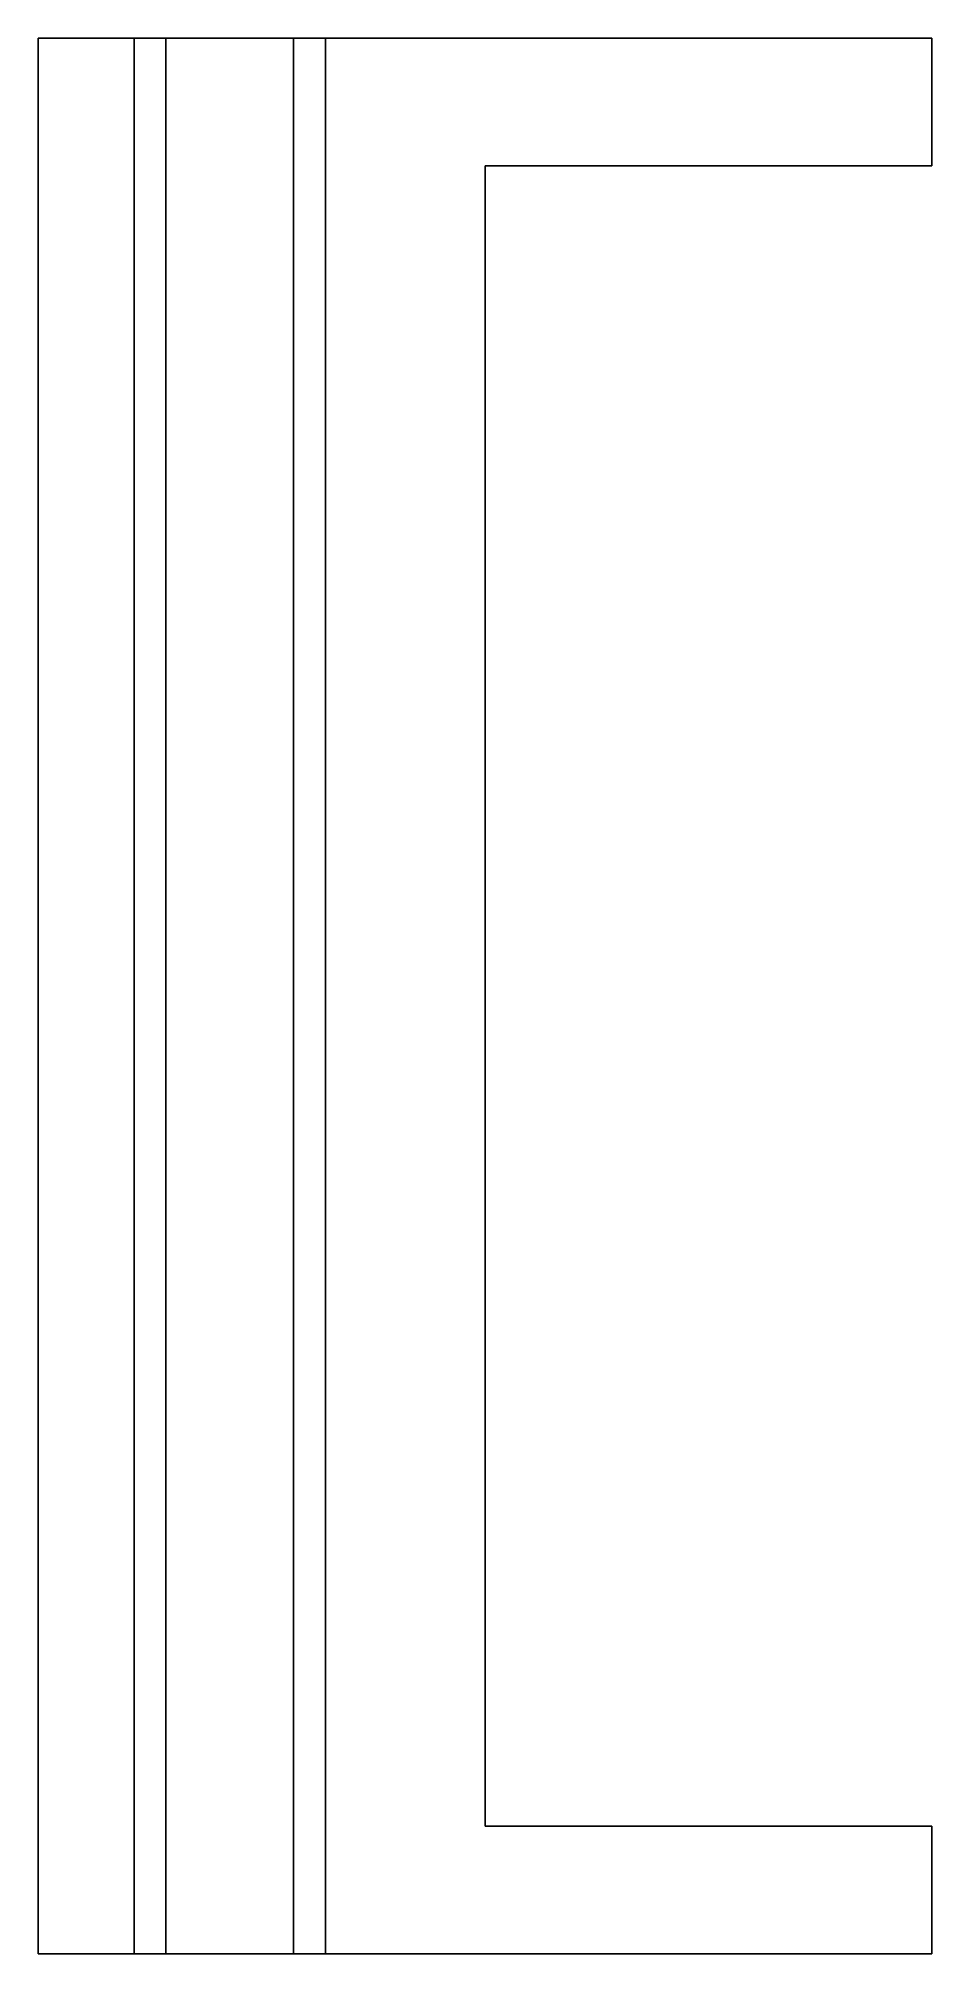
# Model space of a CAD drawing. Header units: metres. Extents: x -28 to 0, y -60 to 0.
import ezdxf

# ---------------------------------------------------------------- set-up
doc = ezdxf.new("R2010")
doc.units = ezdxf.units.M

msp = doc.modelspace()

# ---------------------------------------------------------------- linework, layer by layer
for points in [[(-28, -60), (-28, -58.8), (-28, -57.6), (-28, -56.4), (-28, -55.2), (-28, -54), (-28, -52.8), (-28, -51.6), (-28, -50.4), (-28, -49.2), (-28, -48), (-28, -46.8), (-28, -45.6), (-28, -44.4), (-28, -43.2), (-28, -42), (-28, -40.8), (-28, -39.6), (-28, -38.4), (-28, -37.2), (-28, -36), (-28, -34.8), (-28, -33.6), (-28, -32.4), (-28, -31.2), (-28, -30), (-28, -28.8), (-28, -27.6), (-28, -26.4), (-28, -25.2), (-28, -24), (-28, -22.8), (-28, -21.6), (-28, -20.4), (-28, -19.2), (-28, -18), (-28, -16.8), (-28, -15.6), (-28, -14.4), (-28, -13.2), (-28, -12), (-28, -10.8), (-28, -9.6), (-28, -8.4), (-28, -7.2), (-28, -6), (-28, -4.8), (-28, -3.6), (-28, -2.4), (-28, -1.2), (-28, 0)], [(-26.714, 0), (-26.762, 0), (-26.81, 0), (-26.858, 0), (-26.905, 0), (-26.95, 0), (-26.995, 0), (-27.04, 0), (-27.082, 0), (-27.123, 0), (-27.165, 0), (-27.206, 0), (-27.244, 0), (-27.283, 0), (-27.321, 0), (-27.357, 0), (-27.392, 0), (-27.427, 0), (-27.461, 0), (-27.493, 0), (-27.524, 0), (-27.556, 0), (-27.586, 0), (-27.613, 0), (-27.641, 0), (-27.669, 0), (-27.694, 0), (-27.718, 0), (-27.743, 0), (-27.765, 0), (-27.786, 0), (-27.807, 0), (-27.828, 0), (-27.845, 0), (-27.862, 0), (-27.879, 0), (-27.895, 0), (-27.908, 0), (-27.922, 0), (-27.935, 0), (-27.946, 0), (-27.955, 0), (-27.965, 0), (-27.974, 0), (-27.979, 0), (-27.985, 0), (-27.991, 0), (-27.994, 0), (-27.996, 0), (-27.998, 0), (-28, 0)], [(-26.714, 0), (-26.65, 0), (-26.586, 0), (-26.522, 0), (-26.46, 0), (-26.4, 0), (-26.34, 0), (-26.281, 0), (-26.224, 0), (-26.169, 0), (-26.113, 0), (-26.059, 0), (-26.008, 0), (-25.957, 0), (-25.905, 0), (-25.857, 0), (-25.811, 0), (-25.764, 0), (-25.718, 0), (-25.676, 0), (-25.634, 0), (-25.592, 0), (-25.553, 0), (-25.515, 0), (-25.478, 0), (-25.441, 0), (-25.408, 0), (-25.376, 0), (-25.343, 0), (-25.313, 0), (-25.285, 0), (-25.257, 0), (-25.23, 0), (-25.206, 0), (-25.184, 0), (-25.161, 0), (-25.14, 0), (-25.122, 0), (-25.104, 0), (-25.087, 0), (-25.073, 0), (-25.06, 0), (-25.047, 0), (-25.035, 0), (-25.028, 0), (-25.02, 0), (-25.012, 0), (-25.008, 0), (-25.005, 0), (-25.003, 0), (-25, 0)], [(-25, -60), (-25, -58.8), (-25, -57.6), (-25, -56.4), (-25, -55.2), (-25, -54), (-25, -52.8), (-25, -51.6), (-25, -50.4), (-25, -49.2), (-25, -48), (-25, -46.8), (-25, -45.6), (-25, -44.4), (-25, -43.2), (-25, -42), (-25, -40.8), (-25, -39.6), (-25, -38.4), (-25, -37.2), (-25, -36), (-25, -34.8), (-25, -33.6), (-25, -32.4), (-25, -31.2), (-25, -30), (-25, -28.8), (-25, -27.6), (-25, -26.4), (-25, -25.2), (-25, -24), (-25, -22.8), (-25, -21.6), (-25, -20.4), (-25, -19.2), (-25, -18), (-25, -16.8), (-25, -15.6), (-25, -14.4), (-25, -13.2), (-25, -12), (-25, -10.8), (-25, -9.6), (-25, -8.4), (-25, -7.2), (-25, -6), (-25, -4.8), (-25, -3.6), (-25, -2.4), (-25, -1.2), (-25, 0)], [(-25, 0), (-24.98, 0), (-24.96, 0), (-24.94, 0), (-24.92, 0), (-24.9, 0), (-24.88, 0), (-24.86, 0), (-24.84, 0), (-24.82, 0), (-24.8, 0), (-24.78, 0), (-24.76, 0), (-24.74, 0), (-24.72, 0), (-24.7, 0), (-24.68, 0), (-24.66, 0), (-24.64, 0), (-24.62, 0), (-24.6, 0), (-24.58, 0), (-24.56, 0), (-24.54, 0), (-24.52, 0), (-24.5, 0), (-24.48, 0), (-24.46, 0), (-24.44, 0), (-24.42, 0), (-24.4, 0), (-24.38, 0), (-24.36, 0), (-24.34, 0), (-24.32, 0), (-24.3, 0), (-24.28, 0), (-24.26, 0), (-24.24, 0), (-24.22, 0), (-24.2, 0), (-24.18, 0), (-24.16, 0), (-24.14, 0), (-24.12, 0), (-24.1, 0), (-24.08, 0), (-24.06, 0), (-24.04, 0), (-24.02, 0), (-24, 0)], [(-20, 0), (-20.08, 0), (-20.16, 0), (-20.24, 0), (-20.32, 0), (-20.4, 0), (-20.48, 0), (-20.56, 0), (-20.64, 0), (-20.72, 0), (-20.8, 0), (-20.88, 0), (-20.96, 0), (-21.04, 0), (-21.12, 0), (-21.2, 0), (-21.28, 0), (-21.36, 0), (-21.44, 0), (-21.52, 0), (-21.6, 0), (-21.68, 0), (-21.76, 0), (-21.84, 0), (-21.92, 0), (-22, 0), (-22.08, 0), (-22.16, 0), (-22.24, 0), (-22.32, 0), (-22.4, 0), (-22.48, 0), (-22.56, 0), (-22.64, 0), (-22.72, 0), (-22.8, 0), (-22.88, 0), (-22.96, 0), (-23.04, 0), (-23.12, 0), (-23.2, 0), (-23.28, 0), (-23.36, 0), (-23.44, 0), (-23.52, 0), (-23.6, 0), (-23.68, 0), (-23.76, 0), (-23.84, 0), (-23.92, 0), (-24, 0)], [(-24, 0), (-24, -1.2), (-24, -2.4), (-24, -3.6), (-24, -4.8), (-24, -6), (-24, -7.2), (-24, -8.4), (-24, -9.6), (-24, -10.8), (-24, -12), (-24, -13.2), (-24, -14.4), (-24, -15.6), (-24, -16.8), (-24, -18), (-24, -19.2), (-24, -20.4), (-24, -21.6), (-24, -22.8), (-24, -24), (-24, -25.2), (-24, -26.4), (-24, -27.6), (-24, -28.8), (-24, -30), (-24, -31.2), (-24, -32.4), (-24, -33.6), (-24, -34.8), (-24, -36), (-24, -37.2), (-24, -38.4), (-24, -39.6), (-24, -40.8), (-24, -42), (-24, -43.2), (-24, -44.4), (-24, -45.6), (-24, -46.8), (-24, -48), (-24, -49.2), (-24, -50.4), (-24, -51.6), (-24, -52.8), (-24, -54), (-24, -55.2), (-24, -56.4), (-24, -57.6), (-24, -58.8), (-24, -60)], [(-20, -60), (-20, -58.8), (-20, -57.6), (-20, -56.4), (-20, -55.2), (-20, -54), (-20, -52.8), (-20, -51.6), (-20, -50.4), (-20, -49.2), (-20, -48), (-20, -46.8), (-20, -45.6), (-20, -44.4), (-20, -43.2), (-20, -42), (-20, -40.8), (-20, -39.6), (-20, -38.4), (-20, -37.2), (-20, -36), (-20, -34.8), (-20, -33.6), (-20, -32.4), (-20, -31.2), (-20, -30), (-20, -28.8), (-20, -27.6), (-20, -26.4), (-20, -25.2), (-20, -24), (-20, -22.8), (-20, -21.6), (-20, -20.4), (-20, -19.2), (-20, -18), (-20, -16.8), (-20, -15.6), (-20, -14.4), (-20, -13.2), (-20, -12), (-20, -10.8), (-20, -9.6), (-20, -8.4), (-20, -7.2), (-20, -6), (-20, -4.8), (-20, -3.6), (-20, -2.4), (-20, -1.2), (-20, 0)], [(-20, 0), (-19.98, 0), (-19.96, 0), (-19.94, 0), (-19.92, 0), (-19.9, 0), (-19.88, 0), (-19.86, 0), (-19.84, 0), (-19.82, 0), (-19.8, 0), (-19.78, 0), (-19.76, 0), (-19.74, 0), (-19.72, 0), (-19.7, 0), (-19.68, 0), (-19.66, 0), (-19.64, 0), (-19.62, 0), (-19.6, 0), (-19.58, 0), (-19.56, 0), (-19.54, 0), (-19.52, 0), (-19.5, 0), (-19.48, 0), (-19.46, 0), (-19.44, 0), (-19.42, 0), (-19.4, 0), (-19.38, 0), (-19.36, 0), (-19.34, 0), (-19.32, 0), (-19.3, 0), (-19.28, 0), (-19.26, 0), (-19.24, 0), (-19.22, 0), (-19.2, 0), (-19.18, 0), (-19.16, 0), (-19.14, 0), (-19.12, 0), (-19.1, 0), (-19.08, 0), (-19.06, 0), (-19.04, 0), (-19.02, 0), (-19, 0)], [(-19, 0), (-19, -1.2), (-19, -2.4), (-19, -3.6), (-19, -4.8), (-19, -6), (-19, -7.2), (-19, -8.4), (-19, -9.6), (-19, -10.8), (-19, -12), (-19, -13.2), (-19, -14.4), (-19, -15.6), (-19, -16.8), (-19, -18), (-19, -19.2), (-19, -20.4), (-19, -21.6), (-19, -22.8), (-19, -24), (-19, -25.2), (-19, -26.4), (-19, -27.6), (-19, -28.8), (-19, -30), (-19, -31.2), (-19, -32.4), (-19, -33.6), (-19, -34.8), (-19, -36), (-19, -37.2), (-19, -38.4), (-19, -39.6), (-19, -40.8), (-19, -42), (-19, -43.2), (-19, -44.4), (-19, -45.6), (-19, -46.8), (-19, -48), (-19, -49.2), (-19, -50.4), (-19, -51.6), (-19, -52.8), (-19, -54), (-19, -55.2), (-19, -56.4), (-19, -57.6), (-19, -58.8), (-19, -60)], [(-19, 0), (-18.986, 0), (-18.972, 0), (-18.958, 0), (-18.932, 0), (-18.89, 0), (-18.848, 0), (-18.805, 0), (-18.74, 0), (-18.67, 0), (-18.601, 0), (-18.524, 0), (-18.427, 0), (-18.331, 0), (-18.235, 0), (-18.121, 0), (-17.999, 0), (-17.878, 0), (-17.753, 0), (-17.608, 0), (-17.462, 0), (-17.317, 0), (-17.159, 0), (-16.992, 0), (-16.824, 0), (-16.657, 0), (-16.47, 0), (-16.282, 0), (-16.095, 0), (-15.9, 0), (-15.695, 0), (-15.49, 0), (-15.286, 0), (-15.068, 0), (-14.848, 0), (-14.628, 0), (-14.405, 0), (-14.173, 0), (-13.941, 0), (-13.709, 0), (-13.47, 0), (-13.228, 0), (-12.987, 0), (-12.745, 0), (-12.497, 0), (-12.249, 0), (-12.002, 0), (-11.752, 0), (-11.502, 0), (-11.251, 0), (-11, 0)], [(-5, 0), (-5.12, 0), (-5.24, 0), (-5.36, 0), (-5.48, 0), (-5.6, 0), (-5.72, 0), (-5.84, 0), (-5.96, 0), (-6.08, 0), (-6.2, 0), (-6.32, 0), (-6.44, 0), (-6.56, 0), (-6.68, 0), (-6.8, 0), (-6.92, 0), (-7.04, 0), (-7.16, 0), (-7.28, 0), (-7.4, 0), (-7.52, 0), (-7.64, 0), (-7.76, 0), (-7.88, 0), (-8, 0), (-8.12, 0), (-8.24, 0), (-8.36, 0), (-8.48, 0), (-8.6, 0), (-8.72, 0), (-8.84, 0), (-8.96, 0), (-9.08, 0), (-9.2, 0), (-9.32, 0), (-9.44, 0), (-9.56, 0), (-9.68, 0), (-9.8, 0), (-9.92, 0), (-10.04, 0), (-10.16, 0), (-10.28, 0), (-10.4, 0), (-10.52, 0), (-10.64, 0), (-10.76, 0), (-10.88, 0), (-11, 0)], [(0, 0), (-0.009, 0), (-0.018, 0), (-0.026, 0), (-0.043, 0), (-0.069, 0), (-0.095, 0), (-0.122, 0), (-0.163, 0), (-0.206, 0), (-0.25, 0), (-0.298, 0), (-0.358, 0), (-0.418, 0), (-0.478, 0), (-0.549, 0), (-0.625, 0), (-0.701, 0), (-0.779, 0), (-0.87, 0), (-0.961, 0), (-1.052, 0), (-1.151, 0), (-1.255, 0), (-1.36, 0), (-1.464, 0), (-1.582, 0), (-1.699, 0), (-1.816, 0), (-1.937, 0), (-2.065, 0), (-2.194, 0), (-2.322, 0), (-2.458, 0), (-2.595, 0), (-2.732, 0), (-2.872, 0), (-3.017, 0), (-3.162, 0), (-3.307, 0), (-3.456, 0), (-3.607, 0), (-3.758, 0), (-3.91, 0), (-4.064, 0), (-4.219, 0), (-4.374, 0), (-4.53, 0), (-4.686, 0), (-4.843, 0), (-5, 0)], [(0, -4), (0, -3.92), (0, -3.84), (0, -3.76), (0, -3.68), (0, -3.6), (0, -3.52), (0, -3.44), (0, -3.36), (0, -3.28), (0, -3.2), (0, -3.12), (0, -3.04), (0, -2.96), (0, -2.88), (0, -2.8), (0, -2.72), (0, -2.64), (0, -2.56), (0, -2.48), (0, -2.4), (0, -2.32), (0, -2.24), (0, -2.16), (0, -2.08), (0, -2), (0, -1.92), (0, -1.84), (0, -1.76), (0, -1.68), (0, -1.6), (0, -1.52), (0, -1.44), (0, -1.36), (0, -1.28), (0, -1.2), (0, -1.12), (0, -1.04), (0, -0.96), (0, -0.88), (0, -0.8), (0, -0.72), (0, -0.64), (0, -0.56), (0, -0.48), (0, -0.4), (0, -0.32), (0, -0.24), (0, -0.16), (0, -0.08), (0, 0)], [(-11, -4), (-11.061, -4), (-11.123, -4), (-11.184, -4), (-11.246, -4), (-11.307, -4), (-11.369, -4), (-11.43, -4), (-11.492, -4), (-11.553, -4), (-11.614, -4), (-11.676, -4), (-11.737, -4), (-11.798, -4), (-11.859, -4), (-11.92, -4), (-11.981, -4), (-12.043, -4), (-12.104, -4), (-12.164, -4), (-12.225, -4), (-12.286, -4), (-12.347, -4), (-12.407, -4), (-12.468, -4), (-12.528, -4), (-12.588, -4), (-12.649, -4), (-12.709, -4), (-12.769, -4), (-12.829, -4), (-12.888, -4), (-12.948, -4), (-13.008, -4), (-13.067, -4), (-13.127, -4), (-13.186, -4), (-13.245, -4), (-13.304, -4), (-13.363, -4), (-13.421, -4), (-13.48, -4), (-13.538, -4), (-13.597, -4), (-13.655, -4), (-13.713, -4), (-13.77, -4), (-13.828, -4), (-13.885, -4), (-13.943, -4), (-14, -4)], [(-14, -4), (-14, -5.04), (-14, -6.08), (-14, -7.12), (-14, -8.16), (-14, -9.2), (-14, -10.24), (-14, -11.28), (-14, -12.32), (-14, -13.36), (-14, -14.4), (-14, -15.44), (-14, -16.48), (-14, -17.52), (-14, -18.56), (-14, -19.6), (-14, -20.64), (-14, -21.68), (-14, -22.72), (-14, -23.76), (-14, -24.8), (-14, -25.84), (-14, -26.88), (-14, -27.92), (-14, -28.96), (-14, -30), (-14, -31.04), (-14, -32.08), (-14, -33.12), (-14, -34.16), (-14, -35.2), (-14, -36.24), (-14, -37.28), (-14, -38.32), (-14, -39.36), (-14, -40.4), (-14, -41.44), (-14, -42.48), (-14, -43.52), (-14, -44.56), (-14, -45.6), (-14, -46.64), (-14, -47.68), (-14, -48.72), (-14, -49.76), (-14, -50.8), (-14, -51.84), (-14, -52.88), (-14, -53.92), (-14, -54.96), (-14, -56)], [(-5, -4), (-5.12, -4), (-5.24, -4), (-5.36, -4), (-5.48, -4), (-5.6, -4), (-5.72, -4), (-5.84, -4), (-5.96, -4), (-6.08, -4), (-6.2, -4), (-6.32, -4), (-6.44, -4), (-6.56, -4), (-6.68, -4), (-6.8, -4), (-6.92, -4), (-7.04, -4), (-7.16, -4), (-7.28, -4), (-7.4, -4), (-7.52, -4), (-7.64, -4), (-7.76, -4), (-7.88, -4), (-8, -4), (-8.12, -4), (-8.24, -4), (-8.36, -4), (-8.48, -4), (-8.6, -4), (-8.72, -4), (-8.84, -4), (-8.96, -4), (-9.08, -4), (-9.2, -4), (-9.32, -4), (-9.44, -4), (-9.56, -4), (-9.68, -4), (-9.8, -4), (-9.92, -4), (-10.04, -4), (-10.16, -4), (-10.28, -4), (-10.4, -4), (-10.52, -4), (-10.64, -4), (-10.76, -4), (-10.88, -4), (-11, -4)], [(0, -4), (-0.009, -4), (-0.018, -4), (-0.026, -4), (-0.043, -4), (-0.069, -4), (-0.095, -4), (-0.122, -4), (-0.163, -4), (-0.206, -4), (-0.25, -4), (-0.298, -4), (-0.358, -4), (-0.418, -4), (-0.478, -4), (-0.549, -4), (-0.625, -4), (-0.701, -4), (-0.779, -4), (-0.87, -4), (-0.961, -4), (-1.052, -4), (-1.151, -4), (-1.255, -4), (-1.36, -4), (-1.464, -4), (-1.582, -4), (-1.699, -4), (-1.816, -4), (-1.937, -4), (-2.065, -4), (-2.194, -4), (-2.322, -4), (-2.458, -4), (-2.595, -4), (-2.732, -4), (-2.872, -4), (-3.017, -4), (-3.162, -4), (-3.307, -4), (-3.456, -4), (-3.607, -4), (-3.758, -4), (-3.91, -4), (-4.064, -4), (-4.219, -4), (-4.374, -4), (-4.53, -4), (-4.686, -4), (-4.843, -4), (-5, -4)], [(-14, -56), (-13.943, -56), (-13.885, -56), (-13.828, -56), (-13.77, -56), (-13.713, -56), (-13.655, -56), (-13.597, -56), (-13.538, -56), (-13.48, -56), (-13.421, -56), (-13.363, -56), (-13.304, -56), (-13.245, -56), (-13.186, -56), (-13.127, -56), (-13.067, -56), (-13.008, -56), (-12.948, -56), (-12.888, -56), (-12.829, -56), (-12.769, -56), (-12.709, -56), (-12.649, -56), (-12.588, -56), (-12.528, -56), (-12.468, -56), (-12.407, -56), (-12.347, -56), (-12.286, -56), (-12.225, -56), (-12.164, -56), (-12.104, -56), (-12.043, -56), (-11.981, -56), (-11.92, -56), (-11.859, -56), (-11.798, -56), (-11.737, -56), (-11.676, -56), (-11.614, -56), (-11.553, -56), (-11.492, -56), (-11.43, -56), (-11.369, -56), (-11.307, -56), (-11.246, -56), (-11.184, -56), (-11.123, -56), (-11.061, -56), (-11, -56)], [(-5, -56), (-5.12, -56), (-5.24, -56), (-5.36, -56), (-5.48, -56), (-5.6, -56), (-5.72, -56), (-5.84, -56), (-5.96, -56), (-6.08, -56), (-6.2, -56), (-6.32, -56), (-6.44, -56), (-6.56, -56), (-6.68, -56), (-6.8, -56), (-6.92, -56), (-7.04, -56), (-7.16, -56), (-7.28, -56), (-7.4, -56), (-7.52, -56), (-7.64, -56), (-7.76, -56), (-7.88, -56), (-8, -56), (-8.12, -56), (-8.24, -56), (-8.36, -56), (-8.48, -56), (-8.6, -56), (-8.72, -56), (-8.84, -56), (-8.96, -56), (-9.08, -56), (-9.2, -56), (-9.32, -56), (-9.44, -56), (-9.56, -56), (-9.68, -56), (-9.8, -56), (-9.92, -56), (-10.04, -56), (-10.16, -56), (-10.28, -56), (-10.4, -56), (-10.52, -56), (-10.64, -56), (-10.76, -56), (-10.88, -56), (-11, -56)], [(0, -56), (-0.009, -56), (-0.018, -56), (-0.026, -56), (-0.043, -56), (-0.069, -56), (-0.095, -56), (-0.122, -56), (-0.163, -56), (-0.206, -56), (-0.25, -56), (-0.298, -56), (-0.358, -56), (-0.418, -56), (-0.478, -56), (-0.549, -56), (-0.625, -56), (-0.701, -56), (-0.779, -56), (-0.87, -56), (-0.961, -56), (-1.052, -56), (-1.151, -56), (-1.255, -56), (-1.36, -56), (-1.464, -56), (-1.582, -56), (-1.699, -56), (-1.816, -56), (-1.937, -56), (-2.065, -56), (-2.194, -56), (-2.322, -56), (-2.458, -56), (-2.595, -56), (-2.732, -56), (-2.872, -56), (-3.017, -56), (-3.162, -56), (-3.307, -56), (-3.456, -56), (-3.607, -56), (-3.758, -56), (-3.91, -56), (-4.064, -56), (-4.219, -56), (-4.374, -56), (-4.53, -56), (-4.686, -56), (-4.843, -56), (-5, -56)], [(0, -60), (0, -59.92), (0, -59.84), (0, -59.76), (0, -59.68), (0, -59.6), (0, -59.52), (0, -59.44), (0, -59.36), (0, -59.28), (0, -59.2), (0, -59.12), (0, -59.04), (0, -58.96), (0, -58.88), (0, -58.8), (0, -58.72), (0, -58.64), (0, -58.56), (0, -58.48), (0, -58.4), (0, -58.32), (0, -58.24), (0, -58.16), (0, -58.08), (0, -58), (0, -57.92), (0, -57.84), (0, -57.76), (0, -57.68), (0, -57.6), (0, -57.52), (0, -57.44), (0, -57.36), (0, -57.28), (0, -57.2), (0, -57.12), (0, -57.04), (0, -56.96), (0, -56.88), (0, -56.8), (0, -56.72), (0, -56.64), (0, -56.56), (0, -56.48), (0, -56.4), (0, -56.32), (0, -56.24), (0, -56.16), (0, -56.08), (0, -56)], [(-26.714, -60), (-26.762, -60), (-26.81, -60), (-26.858, -60), (-26.905, -60), (-26.95, -60), (-26.995, -60), (-27.04, -60), (-27.082, -60), (-27.123, -60), (-27.165, -60), (-27.206, -60), (-27.244, -60), (-27.283, -60), (-27.321, -60), (-27.357, -60), (-27.392, -60), (-27.427, -60), (-27.461, -60), (-27.493, -60), (-27.524, -60), (-27.556, -60), (-27.586, -60), (-27.613, -60), (-27.641, -60), (-27.669, -60), (-27.694, -60), (-27.718, -60), (-27.743, -60), (-27.765, -60), (-27.786, -60), (-27.807, -60), (-27.828, -60), (-27.845, -60), (-27.862, -60), (-27.879, -60), (-27.895, -60), (-27.908, -60), (-27.922, -60), (-27.935, -60), (-27.946, -60), (-27.955, -60), (-27.965, -60), (-27.974, -60), (-27.979, -60), (-27.985, -60), (-27.991, -60), (-27.994, -60), (-27.996, -60), (-27.998, -60), (-28, -60)], [(-25, -60), (-25.003, -60), (-25.005, -60), (-25.008, -60), (-25.012, -60), (-25.02, -60), (-25.028, -60), (-25.035, -60), (-25.047, -60), (-25.06, -60), (-25.073, -60), (-25.087, -60), (-25.104, -60), (-25.122, -60), (-25.14, -60), (-25.161, -60), (-25.184, -60), (-25.206, -60), (-25.23, -60), (-25.257, -60), (-25.285, -60), (-25.313, -60), (-25.343, -60), (-25.376, -60), (-25.408, -60), (-25.441, -60), (-25.478, -60), (-25.515, -60), (-25.553, -60), (-25.592, -60), (-25.634, -60), (-25.676, -60), (-25.718, -60), (-25.764, -60), (-25.811, -60), (-25.857, -60), (-25.905, -60), (-25.957, -60), (-26.008, -60), (-26.059, -60), (-26.113, -60), (-26.169, -60), (-26.224, -60), (-26.281, -60), (-26.34, -60), (-26.4, -60), (-26.46, -60), (-26.522, -60), (-26.586, -60), (-26.65, -60), (-26.714, -60)], [(-24, -60), (-24.02, -60), (-24.04, -60), (-24.06, -60), (-24.08, -60), (-24.1, -60), (-24.12, -60), (-24.14, -60), (-24.16, -60), (-24.18, -60), (-24.2, -60), (-24.22, -60), (-24.24, -60), (-24.26, -60), (-24.28, -60), (-24.3, -60), (-24.32, -60), (-24.34, -60), (-24.36, -60), (-24.38, -60), (-24.4, -60), (-24.42, -60), (-24.44, -60), (-24.46, -60), (-24.48, -60), (-24.5, -60), (-24.52, -60), (-24.54, -60), (-24.56, -60), (-24.58, -60), (-24.6, -60), (-24.62, -60), (-24.64, -60), (-24.66, -60), (-24.68, -60), (-24.7, -60), (-24.72, -60), (-24.74, -60), (-24.76, -60), (-24.78, -60), (-24.8, -60), (-24.82, -60), (-24.84, -60), (-24.86, -60), (-24.88, -60), (-24.9, -60), (-24.92, -60), (-24.94, -60), (-24.96, -60), (-24.98, -60), (-25, -60)], [(-20, -60), (-20.08, -60), (-20.16, -60), (-20.24, -60), (-20.32, -60), (-20.4, -60), (-20.48, -60), (-20.56, -60), (-20.64, -60), (-20.72, -60), (-20.8, -60), (-20.88, -60), (-20.96, -60), (-21.04, -60), (-21.12, -60), (-21.2, -60), (-21.28, -60), (-21.36, -60), (-21.44, -60), (-21.52, -60), (-21.6, -60), (-21.68, -60), (-21.76, -60), (-21.84, -60), (-21.92, -60), (-22, -60), (-22.08, -60), (-22.16, -60), (-22.24, -60), (-22.32, -60), (-22.4, -60), (-22.48, -60), (-22.56, -60), (-22.64, -60), (-22.72, -60), (-22.8, -60), (-22.88, -60), (-22.96, -60), (-23.04, -60), (-23.12, -60), (-23.2, -60), (-23.28, -60), (-23.36, -60), (-23.44, -60), (-23.52, -60), (-23.6, -60), (-23.68, -60), (-23.76, -60), (-23.84, -60), (-23.92, -60), (-24, -60)], [(-19, -60), (-19.02, -60), (-19.04, -60), (-19.06, -60), (-19.08, -60), (-19.1, -60), (-19.12, -60), (-19.14, -60), (-19.16, -60), (-19.18, -60), (-19.2, -60), (-19.22, -60), (-19.24, -60), (-19.26, -60), (-19.28, -60), (-19.3, -60), (-19.32, -60), (-19.34, -60), (-19.36, -60), (-19.38, -60), (-19.4, -60), (-19.42, -60), (-19.44, -60), (-19.46, -60), (-19.48, -60), (-19.5, -60), (-19.52, -60), (-19.54, -60), (-19.56, -60), (-19.58, -60), (-19.6, -60), (-19.62, -60), (-19.64, -60), (-19.66, -60), (-19.68, -60), (-19.7, -60), (-19.72, -60), (-19.74, -60), (-19.76, -60), (-19.78, -60), (-19.8, -60), (-19.82, -60), (-19.84, -60), (-19.86, -60), (-19.88, -60), (-19.9, -60), (-19.92, -60), (-19.94, -60), (-19.96, -60), (-19.98, -60), (-20, -60)], [(-11, -60), (-11.251, -60), (-11.502, -60), (-11.752, -60), (-12.002, -60), (-12.249, -60), (-12.497, -60), (-12.745, -60), (-12.987, -60), (-13.228, -60), (-13.47, -60), (-13.709, -60), (-13.941, -60), (-14.173, -60), (-14.405, -60), (-14.628, -60), (-14.848, -60), (-15.068, -60), (-15.286, -60), (-15.49, -60), (-15.695, -60), (-15.9, -60), (-16.095, -60), (-16.282, -60), (-16.47, -60), (-16.657, -60), (-16.824, -60), (-16.992, -60), (-17.159, -60), (-17.317, -60), (-17.462, -60), (-17.608, -60), (-17.753, -60), (-17.878, -60), (-17.999, -60), (-18.121, -60), (-18.235, -60), (-18.331, -60), (-18.427, -60), (-18.524, -60), (-18.601, -60), (-18.67, -60), (-18.74, -60), (-18.805, -60), (-18.848, -60), (-18.89, -60), (-18.932, -60), (-18.958, -60), (-18.972, -60), (-18.986, -60), (-19, -60)], [(-5, -60), (-5.12, -60), (-5.24, -60), (-5.36, -60), (-5.48, -60), (-5.6, -60), (-5.72, -60), (-5.84, -60), (-5.96, -60), (-6.08, -60), (-6.2, -60), (-6.32, -60), (-6.44, -60), (-6.56, -60), (-6.68, -60), (-6.8, -60), (-6.92, -60), (-7.04, -60), (-7.16, -60), (-7.28, -60), (-7.4, -60), (-7.52, -60), (-7.64, -60), (-7.76, -60), (-7.88, -60), (-8, -60), (-8.12, -60), (-8.24, -60), (-8.36, -60), (-8.48, -60), (-8.6, -60), (-8.72, -60), (-8.84, -60), (-8.96, -60), (-9.08, -60), (-9.2, -60), (-9.32, -60), (-9.44, -60), (-9.56, -60), (-9.68, -60), (-9.8, -60), (-9.92, -60), (-10.04, -60), (-10.16, -60), (-10.28, -60), (-10.4, -60), (-10.52, -60), (-10.64, -60), (-10.76, -60), (-10.88, -60), (-11, -60)], [(0, -60), (-0.009, -60), (-0.018, -60), (-0.026, -60), (-0.043, -60), (-0.069, -60), (-0.095, -60), (-0.122, -60), (-0.163, -60), (-0.206, -60), (-0.25, -60), (-0.298, -60), (-0.358, -60), (-0.418, -60), (-0.478, -60), (-0.549, -60), (-0.625, -60), (-0.701, -60), (-0.779, -60), (-0.87, -60), (-0.961, -60), (-1.052, -60), (-1.151, -60), (-1.255, -60), (-1.36, -60), (-1.464, -60), (-1.582, -60), (-1.699, -60), (-1.816, -60), (-1.937, -60), (-2.065, -60), (-2.194, -60), (-2.322, -60), (-2.458, -60), (-2.595, -60), (-2.732, -60), (-2.872, -60), (-3.017, -60), (-3.162, -60), (-3.307, -60), (-3.456, -60), (-3.607, -60), (-3.758, -60), (-3.91, -60), (-4.064, -60), (-4.219, -60), (-4.374, -60), (-4.53, -60), (-4.686, -60), (-4.843, -60), (-5, -60)]]:
    msp.add_lwpolyline(points)

doc.saveas('drawing.dxf')
